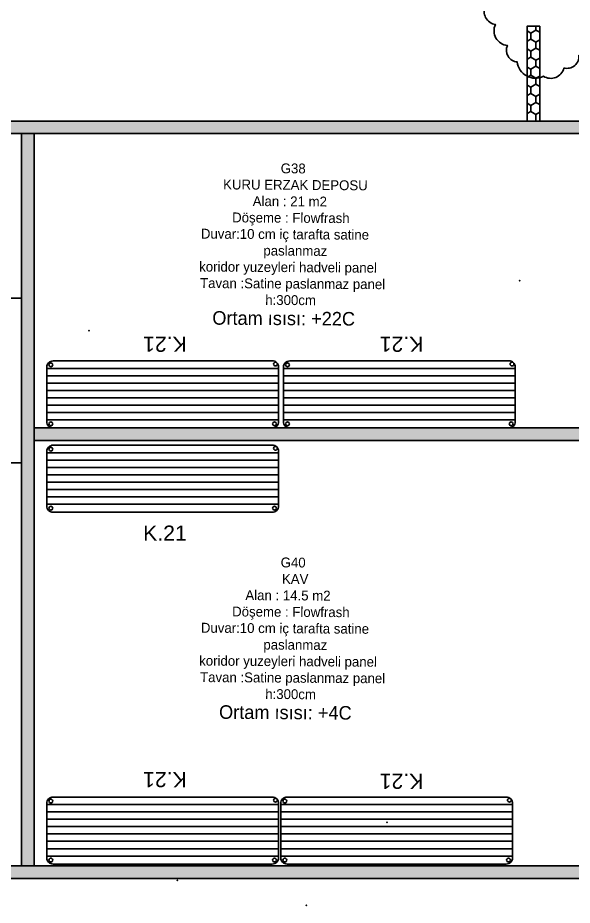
# Model space of a CAD drawing. Header units: millimetres. Extents: x 17474 to 44983, y -1049 to 14585.
# Drawn here: x 22155 to 22593, y 826 to 1527 of the extents above; entities that cross this region are included whole.
import ezdxf

# ---------------------------------------------------------------- set-up
doc = ezdxf.new("R2010")
doc.units = ezdxf.units.MM
for name, color, linetype in [('10 CM  SOĞUK ODA PANEL-PASLANMAZ KAPLAMA', 253, 'Continuous'), ('DUVARIC', 254, 'Continuous'), ('Kıtc-041 İstif Rafı', 7, 'Continuous'), ('NOKTA', 7, 'Continuous'), ('S2000-001 Duvar', 6, 'Continuous'), ('TXT-YOO', 7, 'Continuous')]:
    doc.layers.add(name, color=color, linetype=linetype)
doc.styles.add('MEKAN', font='stylu.ttf', dxfattribs={"height": 13})
doc.styles.add('X_Roads$0$Standard', font='arial.ttf')

# ---------------------------------------------------------------- blocks, each defined once
blk = doc.blocks.new('A$C4AF70ADA')
at = {"layer": 'Kıtc-041 İstif Rafı'}
for p, q in [((178, 53), (5, 53)), ((0, 48), (0, 5)), ((183, 47), (0, 47)), ((183, 5), (183, 48)), ((183, 41.2), (0, 41.2)), ((183, 35.4), (0, 35.4)), ((183, 29.6), (0, 29.6)), ((183, 23.8), (0, 23.8)), ((183, 18), (0, 18)), ((183, 12.2), (0, 12.2)), ((183, 6.4), (0, 6.4)), ((5, 0), (178, 0))]:
    blk.add_line(p, q, dxfattribs=at)
for centre in [(2.5, 50.5), (179.78, 49.81), (3.21, 3.21), (179.79, 3.21)]:
    blk.add_circle(centre, 1.5, dxfattribs=at)
for centre, start, end in [((4.96, 48.04), 89.53493, 180.46507), ((178.04, 48), 359.53493, 90.46507), ((4.96, 4.96), 179.53493, 270.46507), ((178.04, 4.96), 269.53493, 0.46507)]:
    blk.add_arc(centre, 4.96, start, end, dxfattribs=at)

msp = doc.modelspace()

# ---------------------------------------------------------------- hatches: boundary and pattern name
at = {"layer": '10 CM  SOĞUK ODA PANEL-PASLANMAZ KAPLAMA'}
h = msp.add_hatch(dxfattribs=at)
h.set_pattern_fill('HONEY', color=256, scale=1.5, angle=-90)
h.set_pattern_definition([(270, (10120.542, -4528.9303), (4.124446, -7.14375), [4.7625, -9.525]), (30, (10120.542, -4528.9303), (4.124446, 7.14375), [4.7625, -9.525]), (330, (10120.542, -4528.9303), (8.248892, -2e-08), [-9.525, 4.7625])])
h.paths.add_polyline_path([(22556.95, 1445.21), (22556.95, 1520.12), (22566.95, 1520.12), (22566.95, 1445.21)])
h = msp.add_hatch(dxfattribs=at)
h.set_pattern_fill('HONEY', color=256, scale=1.5)
h.set_pattern_definition([(0, (-11750.1454, 13892.97), (7.14375, 4.12444597), [4.7625, -9.525]), (120, (-11750.1454, 13892.97), (-7.14375, 4.124446), [4.7625, -9.525]), (60, (-11750.1454, 13892.97), (2e-08, 8.24889196), [-9.525, 4.7625])])
h.paths.add_polyline_path([(22855.87, 1435.21), (19430.97, 1435.21), (19430.97, 1445.21), (22855.87, 1445.21)])
h = msp.add_hatch(dxfattribs=at)
h.set_pattern_fill('HONEY', color=256, scale=1.5)
h.set_pattern_definition([(0, (15380.3758, 2124.0426), (7.14375, 4.124446), [4.7625, -9.525]), (120, (15380.3758, 2124.0426), (-7.14375, 4.124446), [4.7625, -9.525]), (60, (15380.3758, 2124.0426), (2e-08, 8.248892), [-9.525, 4.7625])])
h.paths.add_polyline_path([(22157.81, 856.89), (22167.81, 856.89), (22167.81, 1435.21), (22157.81, 1435.21)])
h = msp.add_hatch(dxfattribs=at)
h.set_pattern_fill('HONEY', color=256, scale=1.5)
h.set_pattern_definition([(0, (14658.511, 2124.0426), (7.14375, 4.124446), [4.7625, -9.525]), (120, (14658.511, 2124.0426), (-7.14375, 4.124446), [4.7625, -9.525]), (60, (14658.511, 2124.0426), (2e-08, 8.248892), [-9.525, 4.7625])])
h.paths.add_polyline_path([(22167.81, 1202.75), (22997.78, 1202.75), (22997.78, 1192.75), (22167.81, 1192.75)])
h = msp.add_hatch(dxfattribs=at)
h.set_pattern_fill('HONEY', color=256, scale=1.5)
h.set_pattern_definition([(0, (14531.355, 2134.0226), (7.14375, 4.124446), [4.7625, -9.525]), (120, (14531.355, 2134.0226), (-7.14375, 4.124446), [4.7625, -9.525]), (60, (14531.355, 2134.0226), (2e-08, 8.248892), [-9.525, 4.7625])])
h.paths.add_polyline_path([(22997.73, 856.9), (19827.81, 856.89), (19827.81, 846.89), (22178.81, 846.89), (22997.73, 846.9)])

# ---------------------------------------------------------------- linework, layer by layer
for points in [[(22556.95, 1445.21), (22556.95, 1520.12), (22566.95, 1520.12), (22566.95, 1445.21), (22556.95, 1445.21)], [(22855.87, 1435.21), (19430.97, 1435.21), (19430.97, 1445.21), (22855.87, 1445.21), (22855.87, 1435.21)]]:
    msp.add_lwpolyline(points, dxfattribs=at)
for points in [[(22157.81, 856.89), (22167.81, 856.89), (22167.81, 1435.21), (22157.81, 1435.21)], [(22167.81, 1202.75), (22997.78, 1202.75), (22997.78, 1192.75), (22167.81, 1192.75)], [(22997.73, 856.9), (19827.81, 856.89), (19827.81, 846.89), (22178.81, 846.89), (22997.73, 846.9)]]:
    msp.add_lwpolyline(points, close=True, dxfattribs=at)
at = {"layer": 'DUVARIC', "color": 1}
msp.add_lwpolyline([(22633.48, 1530.37, -0.520567), (22623.39, 1516.14, -0.520567), (22623.39, 1516.14, -0.520567), (22610.93, 1505.47, -0.520567), (22610.93, 1505.47, -0.520567), (22597.87, 1497.16, -0.520567), (22597.87, 1497.16, -0.520567), (22586, 1487.08, -0.520567), (22586, 1487.08, -0.520567), (22569.98, 1480.56, -0.520567), (22569.98, 1480.56, -0.520567), (22549.21, 1491.83, -0.520567), (22541.49, 1504.87, -0.520567), (22541.49, 1504.87, -0.520567), (22532, 1521.48, -0.520567), (22532, 1521.48, -0.520567), (22524.28, 1536.3, -0.520567)], format="xyb", dxfattribs=at)
at = {"layer": 'NOKTA', "color": 3}
for p in [(22551.1, 1319), (22211.01, 1279.49), (22446.39, 891.3), (22280.99, 845.4), (22382.69, 825.7)]:
    msp.add_point(p, dxfattribs=at)
at = {"layer": 'S2000-001 Duvar', "color": 0}
for points in [[(22077.81, 1305.21), (22157.81, 1305.21), (22157.81, 1435.21), (22077.81, 1435.21)], [(22077.81, 1175.21), (22157.81, 1175.21), (22157.81, 1305.21), (22077.81, 1305.21)]]:
    msp.add_lwpolyline(points, close=True, dxfattribs=at)

# ---------------------------------------------------------------- block references
at = {"layer": 'Kıtc-041 İstif Rafı', "xscale": -1}
for p in [(22360.8, 1202.75), (22547.61, 1202.75), (22360.8, 1136.15), (22360.8, 858.2), (22545.53, 858.2)]:
    msp.add_blockref('A$C4AF70ADA', p, dxfattribs=at)

# ---------------------------------------------------------------- texts
at = {"layer": 'Kıtc-041 İstif Rafı', "color": 0, "char_height": 12, "attachment_point": 1, "rotation": 180, "style": 'X_Roads$0$Standard'}
for insert in [(22288.29, 1262.87), (22475.11, 1262.87), (22288.29, 918.97), (22475.11, 917.66)]:
    msp.add_mtext_dynamic_manual_height_columns('K.21', width=300.4683, gutter_width=50, heights=[0], dxfattribs=dict(at, insert=insert))
at = {"layer": 'Kıtc-041 İstif Rafı', "color": 0, "insert": (22253.83, 1125.66), "char_height": 12, "attachment_point": 1, "style": 'X_Roads$0$Standard'}
msp.add_mtext_dynamic_manual_height_columns('K.21', width=300.4683, gutter_width=50, heights=[0], dxfattribs=at)
at = {"layer": 'TXT-YOO', "char_height": 7.8, "width": 199.4252, "attachment_point": 1, "rotation": 359.61968, "style": 'MEKAN'}
for s, insert in [('\\pi88.54652;G38\\P\\pi43.15406;KURU ERZAK DEPOSU  \\P\\pi66.63685;Alan : 21 m2  \\P\\pi50.45728;Döşeme : Flowfrash\\P\\pi25.86958;Duvar:10 cm iç tarafta satine \\P\\pi75.29051;paslanmaz\\P\\pi24.68473;koridor yuzeyleri hadveli panel\\P\\pi22.59483; Tavan :Satine paslanmaz panel  \\P\\pi77.02924;h:300cm \\P\\pi35.33402;{\\H1.3736x;\\C14;\\c158;Ortam ısısı: +22C}\\P\\pi97.7769; \\P\\pi93.90545;   ', (22273.97, 1412.3)), ('\\pi88.50655;G40\\P\\pi89.62002;KAV  \\P\\pi60.82968;Alan : 14.5 m2  \\P\\pi50.45728;Döşeme : Flowfrash\\P\\pi25.86958;Duvar:10 cm iç tarafta satine \\P\\pi75.29051;paslanmaz\\P\\pi24.68473;koridor yuzeyleri hadveli panel\\P\\pi22.59483; Tavan :Satine paslanmaz panel  \\P\\pi77.02924;h:300cm \\P\\pi40.65184;{\\H1.3736x;\\C14;\\c158;Ortam ısısı: +4C}\\P\\pi97.7769; \\P\\pi93.90545;   ', (22273.97, 1101.01))]:
    msp.add_mtext(s, dxfattribs=dict(at, insert=insert))

doc.saveas('drawing.dxf')
